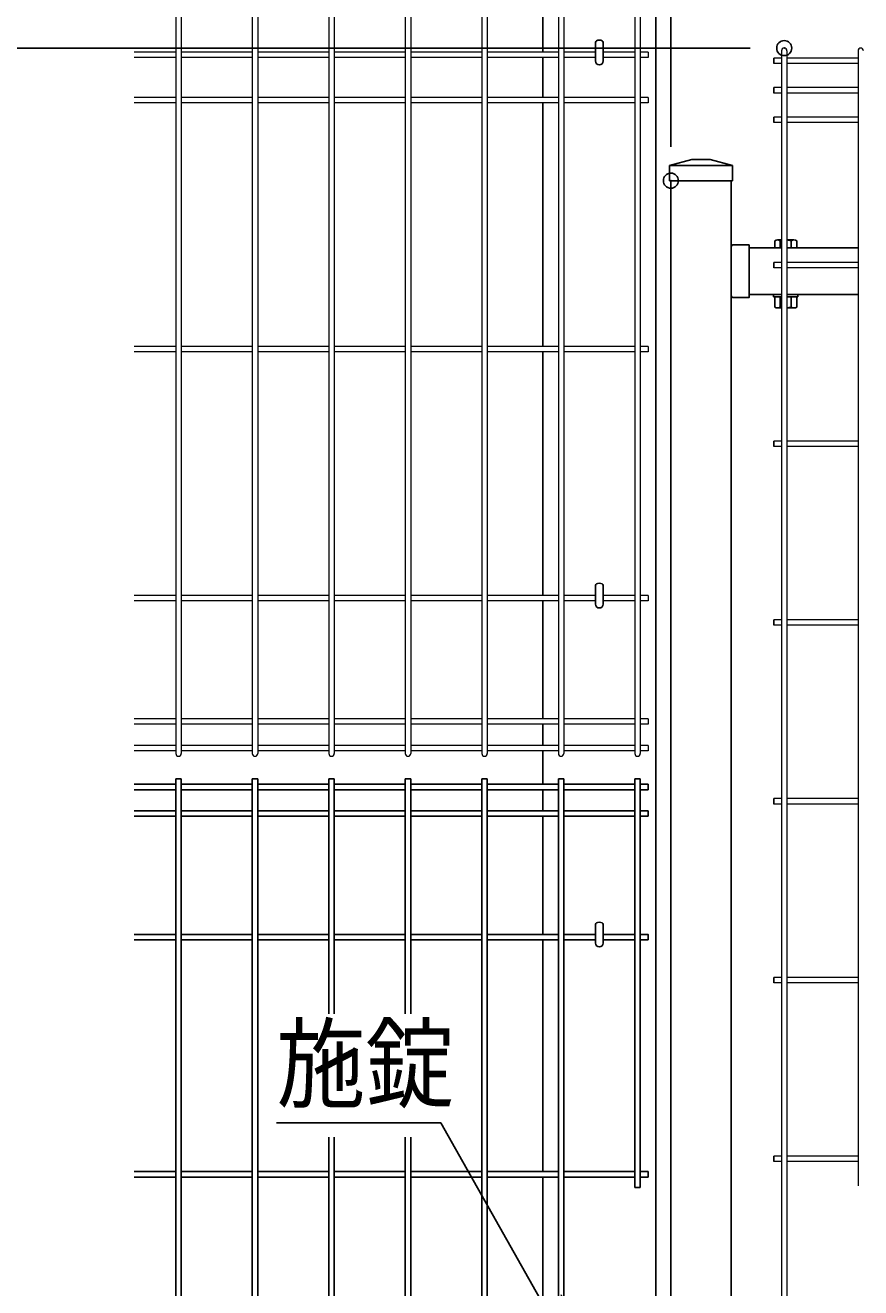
# Model space of a CAD drawing. Units: millimetres, scale not verified. Extents: x -6301 to 6301, y -4454 to 4456.
# Drawn here: x -5091 to -4537, y 482 to 1320 of the extents above; entities that cross this region are included whole.
import ezdxf
from ezdxf.enums import TextEntityAlignment as Align

# ---------------------------------------------------------------- set-up
doc = ezdxf.new("R2010")
doc.units = ezdxf.units.MM
doc.header["$LTSCALE"] = 20
doc.header["$PDMODE"] = 32
doc.header["$PDSIZE"] = 10
for name, color, linetype, lineweight in [('0-1_0', 4, 'Continuous', 25), ('0-4_LAYER12', 3, 'Continuous', 25), ('0-9_LAYER04', 7, 'Continuous', 25), ('0-A_実線', 7, 'Continuous', 25), ('0-B_LAYER05', 4, 'Continuous', 25)]:
    doc.layers.add(name, color=color, linetype=linetype, lineweight=lineweight)
doc.layers.add('0-6_DEFPOINTS', color=7, linetype='Continuous')
doc.styles.add('ＭＳ ゴシック', font='')
doc.styles.get('ＭＳ ゴシック').set_extended_font_data('MS Gothic')

# ---------------------------------------------------------------- blocks, each defined once
blk = doc.blocks.new('MLeader1')
at = {"layer": '0-4_LAYER12', "color": 7}
blk.add_line((-4815.91, 591.97), (-4924.58, 591.97), dxfattribs=at)
at = {"layer": '0-4_LAYER12'}
blk.add_line((-4722.82, 427.65), (-4747.39, 471.19), dxfattribs=at)
at = {"layer": '0-4_LAYER12', "color": 7}
blk.add_lwpolyline([(-4747.39, 471.19), (-4815.55, 591.97), (-4815.91, 591.97)], dxfattribs=at)
at = {"layer": '0-4_LAYER12'}
blk.add_lwpolyline([(-4735.73, 477.78), (-4722.82, 427.65), (-4759.06, 464.61)], dxfattribs=at)
at = {"layer": '0-4_LAYER12', "style": 'ＭＳ ゴシック', "width": 0.9}
blk.add_text('施錠', height=48.09, dxfattribs=at).set_placement((-4924.58, 592.72), align=Align.BOTTOM_LEFT)

msp = doc.modelspace()

# ---------------------------------------------------------------- linework, layer by layer
at = {"layer": '0-1_0', "color": 1}
for p, q in [((-4662.82, 1239.72), (-4662.82, 2140.16)), ((-4662.82, 1239.72), (-4662.82, 2140.16)), ((-4662.82, 1239.72), (-4662.82, 2140.16)), ((-4662.82, 1239.72), (-4662.82, 2140.16)), ((-4610.1, 1305.2), (-5182.07, 1305.2)), ((-4610.1, 1305.2), (-5182.07, 1305.2))]:
    msp.add_line(p, q, dxfattribs=at)
at = {"layer": '0-1_0', "lineweight": 15}
for p, q in [((-4991.34, 1803.4), (-4991.34, 837)), ((-4987.74, 1803.4), (-4987.74, 837)), ((-4940.57, 1803.4), (-4940.57, 837)), ((-4936.97, 1803.4), (-4936.97, 837)), ((-4889.8, 1803.4), (-4889.8, 837)), ((-4886.2, 1803.4), (-4886.2, 837)), ((-4839.03, 1803.4), (-4839.03, 837)), ((-4835.43, 1803.4), (-4835.43, 837)), ((-4788.26, 1803.4), (-4788.26, 837)), ((-4784.66, 1803.4), (-4784.66, 837)), ((-4737.49, 1803.4), (-4737.49, 837)), ((-4733.89, 1803.4), (-4733.89, 837)), ((-4686.72, 1803.4), (-4686.72, 837)), ((-4683.12, 1803.4), (-4683.12, 837)), ((-4991.34, 1302.5), (-5019.01, 1302.5)), ((-4991.34, 1298.9), (-5019.01, 1298.9)), ((-4940.57, 1302.5), (-4987.74, 1302.5)), ((-4940.57, 1298.9), (-4987.74, 1298.9)), ((-4889.8, 1302.5), (-4936.97, 1302.5)), ((-4889.8, 1298.9), (-4936.97, 1298.9)), ((-4839.03, 1302.5), (-4886.2, 1302.5)), ((-4839.03, 1298.9), (-4886.2, 1298.9)), ((-4788.26, 1302.5), (-4835.43, 1302.5)), ((-4788.26, 1298.9), (-4835.43, 1298.9)), ((-4737.49, 1302.5), (-4784.66, 1302.5)), ((-4737.49, 1298.9), (-4784.66, 1298.9)), ((-4712.92, 1302.5), (-4733.89, 1302.5)), ((-4712.92, 1298.9), (-4733.89, 1298.9)), ((-4686.72, 1302.5), (-4707.72, 1302.5)), ((-4686.72, 1298.9), (-4707.72, 1298.9)), ((-4677.92, 1302.5), (-4683.12, 1302.5)), ((-4677.92, 1298.9), (-4683.12, 1298.9)), ((-4677.92, 1302.5), (-4677.92, 1298.9)), ((-4589.4, 1303.4), (-4589.4, -663)), ((-4585.8, 1303.4), (-4585.8, -663)), ((-4538.63, 1303.4), (-4538.63, 550.12)), ((-4589.4, 1298.58), (-4594.6, 1298.58)), ((-4589.4, 1294.98), (-4594.6, 1294.98)), ((-4538.63, 1298.58), (-4585.8, 1298.58)), ((-4538.63, 1294.98), (-4585.8, 1294.98)), ((-4589.4, 1279), (-4594.6, 1279)), ((-4589.4, 1275.4), (-4594.6, 1275.4)), ((-4538.63, 1279), (-4585.8, 1279)), ((-4538.63, 1275.4), (-4585.8, 1275.4)), ((-4991.34, 1272.5), (-5019.01, 1272.5)), ((-4991.34, 1268.9), (-5019.01, 1268.9)), ((-4940.57, 1272.5), (-4987.74, 1272.5)), ((-4940.57, 1268.9), (-4987.74, 1268.9)), ((-4889.8, 1272.5), (-4936.97, 1272.5)), ((-4889.8, 1268.9), (-4936.97, 1268.9)), ((-4839.03, 1272.5), (-4886.2, 1272.5)), ((-4839.03, 1268.9), (-4886.2, 1268.9)), ((-4788.26, 1272.5), (-4835.43, 1272.5)), ((-4788.26, 1268.9), (-4835.43, 1268.9)), ((-4737.49, 1272.5), (-4784.66, 1272.5)), ((-4737.49, 1268.9), (-4784.66, 1268.9)), ((-4686.72, 1272.5), (-4733.89, 1272.5)), ((-4686.72, 1268.9), (-4733.89, 1268.9)), ((-4677.92, 1272.5), (-4683.12, 1272.5)), ((-4677.92, 1268.9), (-4683.12, 1268.9)), ((-4677.92, 1272.5), (-4677.92, 1268.9)), ((-4589.4, 1259.43), (-4594.6, 1259.43)), ((-4538.63, 1259.43), (-4585.8, 1259.43)), ((-4589.4, 1255.83), (-4594.6, 1255.83)), ((-4538.63, 1255.83), (-4585.8, 1255.83)), ((-4589.4, 1163), (-4594.6, 1163)), ((-4589.4, 1159.4), (-4594.6, 1159.4)), ((-4538.63, 1163), (-4585.8, 1163)), ((-4538.63, 1159.4), (-4585.8, 1159.4)), ((-4991.34, 1107.25), (-5019.01, 1107.25)), ((-4940.57, 1107.25), (-4987.74, 1107.25)), ((-4889.8, 1107.25), (-4936.97, 1107.25)), ((-4839.03, 1107.25), (-4886.2, 1107.25)), ((-4788.26, 1107.25), (-4835.43, 1107.25)), ((-4737.49, 1107.25), (-4784.66, 1107.25)), ((-4686.72, 1107.25), (-4733.89, 1107.25)), ((-4677.92, 1107.25), (-4683.12, 1107.25)), ((-4677.92, 1107.25), (-4677.92, 1103.65)), ((-4991.34, 1103.65), (-5019.01, 1103.65)), ((-4940.57, 1103.65), (-4987.74, 1103.65)), ((-4889.8, 1103.65), (-4936.97, 1103.65)), ((-4839.03, 1103.65), (-4886.2, 1103.65)), ((-4788.26, 1103.65), (-4835.43, 1103.65)), ((-4737.49, 1103.65), (-4784.66, 1103.65)), ((-4686.72, 1103.65), (-4733.89, 1103.65)), ((-4677.92, 1103.65), (-4683.12, 1103.65)), ((-4589.4, 1044.36), (-4594.6, 1044.36)), ((-4589.4, 1040.76), (-4594.6, 1040.76)), ((-4538.63, 1044.36), (-4585.8, 1044.36)), ((-4538.63, 1040.76), (-4585.8, 1040.76)), ((-4991.34, 942), (-5019.01, 942)), ((-4940.57, 942), (-4987.74, 942)), ((-4889.8, 942), (-4936.97, 942)), ((-4839.03, 942), (-4886.2, 942)), ((-4788.26, 942), (-4835.43, 942)), ((-4737.49, 942), (-4784.66, 942)), ((-4712.92, 942), (-4733.89, 942)), ((-4686.72, 942), (-4707.72, 942)), ((-4677.92, 942), (-4683.12, 942)), ((-4677.92, 942), (-4677.92, 938.4)), ((-4991.34, 938.4), (-5019.01, 938.4)), ((-4940.57, 938.4), (-4987.74, 938.4)), ((-4889.8, 938.4), (-4936.97, 938.4)), ((-4839.03, 938.4), (-4886.2, 938.4)), ((-4788.26, 938.4), (-4835.43, 938.4)), ((-4737.49, 938.4), (-4784.66, 938.4)), ((-4712.92, 938.4), (-4733.89, 938.4)), ((-4686.72, 938.4), (-4707.72, 938.4)), ((-4677.92, 938.4), (-4683.12, 938.4)), ((-4589.4, 925.72), (-4594.6, 925.72)), ((-4589.4, 922.12), (-4594.6, 922.12)), ((-4538.63, 925.72), (-4585.8, 925.72)), ((-4538.63, 922.12), (-4585.8, 922.12)), ((-4991.34, 860.02), (-5019.01, 860.02)), ((-4991.34, 856.42), (-5019.01, 856.42)), ((-4940.57, 860.02), (-4987.74, 860.02)), ((-4940.57, 856.42), (-4987.74, 856.42)), ((-4889.8, 860.02), (-4936.97, 860.02)), ((-4889.8, 856.42), (-4936.97, 856.42)), ((-4839.03, 860.02), (-4886.2, 860.02)), ((-4839.03, 856.42), (-4886.2, 856.42)), ((-4788.26, 860.02), (-4835.43, 860.02)), ((-4788.26, 856.42), (-4835.43, 856.42)), ((-4737.49, 860.02), (-4784.66, 860.02)), ((-4737.49, 856.42), (-4784.66, 856.42)), ((-4686.72, 860.02), (-4733.89, 860.02)), ((-4686.72, 856.42), (-4733.89, 856.42)), ((-4677.92, 860.02), (-4683.12, 860.02)), ((-4677.92, 856.42), (-4683.12, 856.42)), ((-4677.92, 860.02), (-4677.92, 856.42)), ((-4991.34, 842.4), (-5019.01, 842.4)), ((-4991.34, 838.8), (-5019.01, 838.8)), ((-4940.57, 842.4), (-4987.74, 842.4)), ((-4940.57, 838.8), (-4987.74, 838.8)), ((-4889.8, 842.4), (-4936.97, 842.4)), ((-4889.8, 838.8), (-4936.97, 838.8)), ((-4839.03, 842.4), (-4886.2, 842.4)), ((-4839.03, 838.8), (-4886.2, 838.8)), ((-4788.26, 842.4), (-4835.43, 842.4)), ((-4788.26, 838.8), (-4835.43, 838.8)), ((-4737.49, 842.4), (-4784.66, 842.4)), ((-4737.49, 838.8), (-4784.66, 838.8)), ((-4686.72, 842.4), (-4733.89, 842.4)), ((-4686.72, 838.8), (-4733.89, 838.8)), ((-4677.92, 842.4), (-4683.12, 842.4)), ((-4677.92, 838.8), (-4683.12, 838.8)), ((-4677.92, 842.4), (-4677.92, 838.8)), ((-4589.4, 807.07), (-4594.6, 807.07)), ((-4538.63, 807.07), (-4585.8, 807.07)), ((-4589.4, 803.47), (-4594.6, 803.47)), ((-4538.63, 803.47), (-4585.8, 803.47)), ((-4589.4, 688.43), (-4594.6, 688.43)), ((-4538.63, 688.43), (-4585.8, 688.43)), ((-4589.4, 684.83), (-4594.6, 684.83)), ((-4538.63, 684.83), (-4585.8, 684.83)), ((-4589.4, 569.79), (-4594.6, 569.79)), ((-4589.4, 566.19), (-4594.6, 566.19)), ((-4538.63, 569.79), (-4585.8, 569.79)), ((-4538.63, 566.19), (-4585.8, 566.19))]:
    msp.add_line(p, q, dxfattribs=at)
at = {"layer": '0-1_0', "color": 7}
for p, q in [((-4672.82, 1732.2), (-4672.82, 410.2)), ((-4747.82, 1302.5), (-4747.82, 1479.15)), ((-4712.92, 1308.98), (-4712.92, 1296.7)), ((-4707.72, 1308.98), (-4707.72, 1296.7)), ((-4747.82, 1272.5), (-4747.82, 1298.9)), ((-4747.82, 1107.25), (-4747.82, 1268.9)), ((-4662.82, 1217.22), (-4662.82, 410.2)), ((-4622.82, 1217.22), (-4622.82, -664.8)), ((-4622.82, 1140.95), (-4622.82, 1173.45)), ((-4621.62, 1174.65), (-4610.82, 1174.65)), ((-4593.89, 1172.7), (-4593.89, 1177.39)), ((-4592.08, 1177.92), (-4589.4, 1177.92)), ((-4590.26, 1172.7), (-4590.26, 1177.39)), ((-4585.8, 1177.92), (-4581.16, 1177.92)), ((-4582.98, 1172.7), (-4582.98, 1177.39)), ((-4579.35, 1172.7), (-4579.35, 1177.39)), ((-4610.82, 1172.7), (-4589.4, 1172.7)), ((-4593.89, 1172.7), (-4589.4, 1172.7)), ((-4585.8, 1172.7), (-4538.63, 1172.7)), ((-4585.8, 1172.7), (-4579.35, 1172.7)), ((-4610.82, 1141.7), (-4589.4, 1141.7)), ((-4593.89, 1140.1), (-4589.4, 1140.1)), ((-4593.89, 1133.32), (-4593.89, 1140.1)), ((-4590.26, 1133.32), (-4590.26, 1140.1)), ((-4585.8, 1141.7), (-4538.63, 1141.7)), ((-4585.8, 1140.1), (-4579.35, 1140.1)), ((-4582.98, 1133.32), (-4582.98, 1140.1)), ((-4579.35, 1133.32), (-4579.35, 1140.1)), ((-4592.08, 1132.78), (-4589.4, 1132.78)), ((-4585.8, 1132.78), (-4581.16, 1132.78)), ((-4747.82, 942), (-4747.82, 1103.65)), ((-4712.92, 948.48), (-4712.92, 936.2)), ((-4707.72, 948.48), (-4707.72, 936.2)), ((-4747.82, 860.02), (-4747.82, 938.4)), ((-4747.82, 842.4), (-4747.82, 856.42)), ((-4747.82, 816.6), (-4747.82, 838.8)), ((-4747.82, 798.97), (-4747.82, 813)), ((-4747.82, 717), (-4747.82, 795.37)), ((-4712.92, 723.51), (-4712.92, 711.23)), ((-4707.72, 723.51), (-4707.72, 711.23)), ((-4747.82, 559.5), (-4747.82, 713.4)), ((-4747.82, 409.5), (-4747.82, 555.9))]:
    msp.add_line(p, q, dxfattribs=at)
at = {"layer": '0-1_0'}
for p, q in [((-4594.6, 1294.98), (-4594.6, 1298.58)), ((-4594.6, 1275.4), (-4594.6, 1279)), ((-4594.6, 1255.83), (-4594.6, 1259.43)), ((-4594.6, 1159.4), (-4594.6, 1163)), ((-4594.6, 1040.76), (-4594.6, 1044.36)), ((-4594.6, 922.12), (-4594.6, 925.72)), ((-4594.6, 803.47), (-4594.6, 807.07)), ((-4594.6, 684.83), (-4594.6, 688.43)), ((-4594.6, 566.19), (-4594.6, 569.79))]:
    msp.add_line(p, q, dxfattribs=at)
at = {"layer": '0-1_0', "color": 7}
msp.add_lwpolyline([(-4621.62, 1139.75), (-4610.82, 1139.75), (-4610.82, 1174.65)], dxfattribs=at)
at = {"layer": '0-1_0', "lineweight": 15}
for centre, start, end in [((-4587.6, 1303.4), 0, 180), ((-4536.83, 1303.4), 0, 180), ((-4989.54, 837), 180, 0), ((-4938.77, 837), 180, 0), ((-4888, 837), 180, 0), ((-4837.23, 837), 180, 0), ((-4786.46, 837), 180, 0), ((-4735.69, 837), 180, 0), ((-4684.92, 837), 180, 0)]:
    msp.add_arc(centre, 1.8, start, end, dxfattribs=at)
at = {"layer": '0-1_0', "color": 7}
for centre, radius, start, end in [((-4710.32, 1296.7), 2.6, 180, 0), ((-4621.62, 1173.45), 1.2, 90, 180), ((-4592.08, 1174.57), 3.35, 57.13278, 122.86722), ((-4586.62, 1165.32), 12.6, 102.76508, 106.77865), ((-4586.62, 1165.32), 12.6, 73.22135, 86.28484), ((-4581.16, 1174.57), 3.35, 57.13278, 122.86722), ((-4621.62, 1140.95), 1.2, 180, 270), ((-4592.08, 1136.13), 3.35, 237.13278, 302.86722), ((-4586.62, 1145.38), 12.6, 253.22135, 257.23492), ((-4586.62, 1145.38), 12.6, 273.71516, 286.77865), ((-4581.16, 1136.13), 3.35, 237.13278, 302.86722), ((-4710.32, 936.2), 2.6, 180, 0), ((-4710.32, 711.23), 2.6, 180, 0)]:
    msp.add_arc(centre, radius, start, end, dxfattribs=at)
for centre in [(-4710.32, 1308.98), (-4710.32, 948.48), (-4710.32, 723.51)]:
    msp.add_ellipse(centre, major_axis=(-2.6, 0), ratio=0.601815, start_param=3.141593, end_param=6.283185, dxfattribs=at)
at = {"layer": '0-6_DEFPOINTS'}
for p in [(-4587.6, 1305.2), (-4662.82, 1217.22)]:
    msp.add_point(p, dxfattribs=at)
at = {"layer": '0-9_LAYER04'}
for p, q in [((-4663.82, 1217.22), (-4663.82, 1227.22)), ((-4621.82, 1227.22), (-4663.82, 1227.22)), ((-4636.82, 1231.22), (-4621.82, 1227.22)), ((-4621.82, 1217.22), (-4621.82, 1227.22)), ((-4663.82, 1217.22), (-4621.82, 1217.22))]:
    msp.add_line(p, q, dxfattribs=at)
msp.add_lwpolyline([(-4636.82, 1231.22), (-4648.82, 1231.22), (-4663.82, 1227.22)], dxfattribs=at)
at = {"layer": '0-A_実線'}
for p, q in [((-4594.62, 1141.7), (-4594.62, 1140.1)), ((-4589.4, 1141.7), (-4594.62, 1141.7)), ((-4589.4, 1140.1), (-4594.62, 1140.1)), ((-4578.62, 1141.7), (-4585.8, 1141.7)), ((-4578.62, 1140.1), (-4585.8, 1140.1)), ((-4578.62, 1141.7), (-4578.62, 1140.1))]:
    msp.add_line(p, q, dxfattribs=at)
at = {"layer": '0-B_LAYER05'}
for p, q in [((-4991.34, 816.6), (-5019.01, 816.6)), ((-4991.34, 813), (-5019.01, 813)), ((-4991.34, 820.2), (-4991.34, -77.3)), ((-4987.74, 820.2), (-4991.34, 820.2)), ((-4987.74, 820.2), (-4987.74, -77.3)), ((-4940.57, 816.6), (-4987.74, 816.6)), ((-4940.57, 813), (-4987.74, 813)), ((-4940.57, 820.2), (-4940.57, 13.37)), ((-4936.97, 820.2), (-4940.57, 820.2)), ((-4936.97, 820.2), (-4936.97, 13.37)), ((-4889.8, 816.6), (-4936.97, 816.6)), ((-4889.8, 813), (-4936.97, 813)), ((-4889.8, 820.2), (-4889.8, 664.25)), ((-4886.2, 820.2), (-4889.8, 820.2)), ((-4886.2, 820.2), (-4886.2, 664.25)), ((-4839.03, 816.6), (-4886.2, 816.6)), ((-4839.03, 813), (-4886.2, 813)), ((-4839.03, 820.2), (-4839.03, 664.25)), ((-4835.43, 820.2), (-4839.03, 820.2)), ((-4835.43, 820.2), (-4835.43, 664.25)), ((-4788.26, 816.6), (-4835.43, 816.6)), ((-4788.26, 813), (-4835.43, 813)), ((-4788.26, 820.2), (-4788.26, -77.3)), ((-4784.66, 820.2), (-4788.26, 820.2)), ((-4784.66, 820.2), (-4784.66, -77.3)), ((-4737.49, 816.6), (-4784.66, 816.6)), ((-4737.49, 813), (-4784.66, 813)), ((-4737.49, 820.2), (-4737.49, -77.3)), ((-4733.89, 820.2), (-4737.49, 820.2)), ((-4733.89, 820.2), (-4733.89, -77.3)), ((-4686.72, 816.6), (-4733.89, 816.6)), ((-4686.72, 813), (-4733.89, 813)), ((-4683.12, 820.2), (-4686.72, 820.2)), ((-4686.72, 820.2), (-4686.72, 548.9)), ((-4683.12, 820.2), (-4683.12, 548.9)), ((-4677.92, 816.6), (-4683.12, 816.6)), ((-4677.92, 813), (-4683.12, 813)), ((-4677.92, 813), (-4677.92, 816.6)), ((-4991.34, 798.97), (-5019.01, 798.97)), ((-4940.57, 798.97), (-4987.74, 798.97)), ((-4889.8, 798.97), (-4936.97, 798.97)), ((-4839.03, 798.97), (-4886.2, 798.97)), ((-4788.26, 798.97), (-4835.43, 798.97)), ((-4737.49, 798.97), (-4784.66, 798.97)), ((-4686.72, 798.97), (-4733.89, 798.97)), ((-4991.34, 795.37), (-5019.01, 795.37)), ((-4940.57, 795.37), (-4987.74, 795.37)), ((-4889.8, 795.37), (-4936.97, 795.37)), ((-4839.03, 795.37), (-4886.2, 795.37)), ((-4788.26, 795.37), (-4835.43, 795.37)), ((-4737.49, 795.37), (-4784.66, 795.37)), ((-4686.72, 795.37), (-4733.89, 795.37)), ((-4677.92, 795.37), (-4683.12, 795.37)), ((-4991.34, 717), (-5019.01, 717)), ((-4991.34, 713.4), (-5019.01, 713.4)), ((-4940.57, 717), (-4987.74, 717)), ((-4940.57, 713.4), (-4987.74, 713.4)), ((-4889.8, 717), (-4936.97, 717)), ((-4889.8, 713.4), (-4936.97, 713.4)), ((-4839.03, 717), (-4886.2, 717)), ((-4839.03, 713.4), (-4886.2, 713.4)), ((-4788.26, 717), (-4835.43, 717)), ((-4788.26, 713.4), (-4835.43, 713.4)), ((-4737.49, 717), (-4784.66, 717)), ((-4737.49, 713.4), (-4784.66, 713.4)), ((-4712.92, 717), (-4733.89, 717)), ((-4712.92, 713.4), (-4733.89, 713.4)), ((-4686.72, 717), (-4707.72, 717)), ((-4686.72, 713.4), (-4707.72, 713.4)), ((-4677.92, 713.4), (-4683.12, 713.4)), ((-4889.8, 582.45), (-4889.8, 13.37)), ((-4886.2, 582.45), (-4886.2, 13.37)), ((-4839.03, 582.45), (-4839.03, 13.37)), ((-4835.43, 582.45), (-4835.43, 13.37)), ((-4991.34, 559.5), (-5019.01, 559.5)), ((-4991.34, 555.9), (-5019.01, 555.9)), ((-4940.57, 559.5), (-4987.74, 559.5)), ((-4940.57, 555.9), (-4987.74, 555.9)), ((-4889.8, 559.5), (-4936.97, 559.5)), ((-4889.8, 555.9), (-4936.97, 555.9)), ((-4839.03, 559.5), (-4886.2, 559.5)), ((-4839.03, 555.9), (-4886.2, 555.9)), ((-4788.26, 559.5), (-4835.43, 559.5)), ((-4788.26, 555.9), (-4835.43, 555.9)), ((-4737.49, 559.5), (-4784.66, 559.5)), ((-4737.49, 555.9), (-4784.66, 555.9)), ((-4686.72, 559.5), (-4733.89, 559.5)), ((-4686.72, 555.9), (-4733.89, 555.9)), ((-4677.92, 559.5), (-4683.12, 559.5)), ((-4677.92, 555.9), (-4683.12, 555.9)), ((-4677.92, 555.9), (-4677.92, 559.5)), ((-4683.12, 548.9), (-4686.72, 548.9))]:
    msp.add_line(p, q, dxfattribs=at)
for points in [[(-4677.92, 795.37), (-4677.92, 798.97), (-4683.12, 798.97)], [(-4677.92, 713.4), (-4677.92, 717), (-4683.12, 717)]]:
    msp.add_lwpolyline(points, dxfattribs=at)

# ---------------------------------------------------------------- block references
at = {"layer": '0-4_LAYER12'}
msp.add_blockref('MLeader1', (0, 0), dxfattribs=at)

doc.saveas('drawing.dxf')
